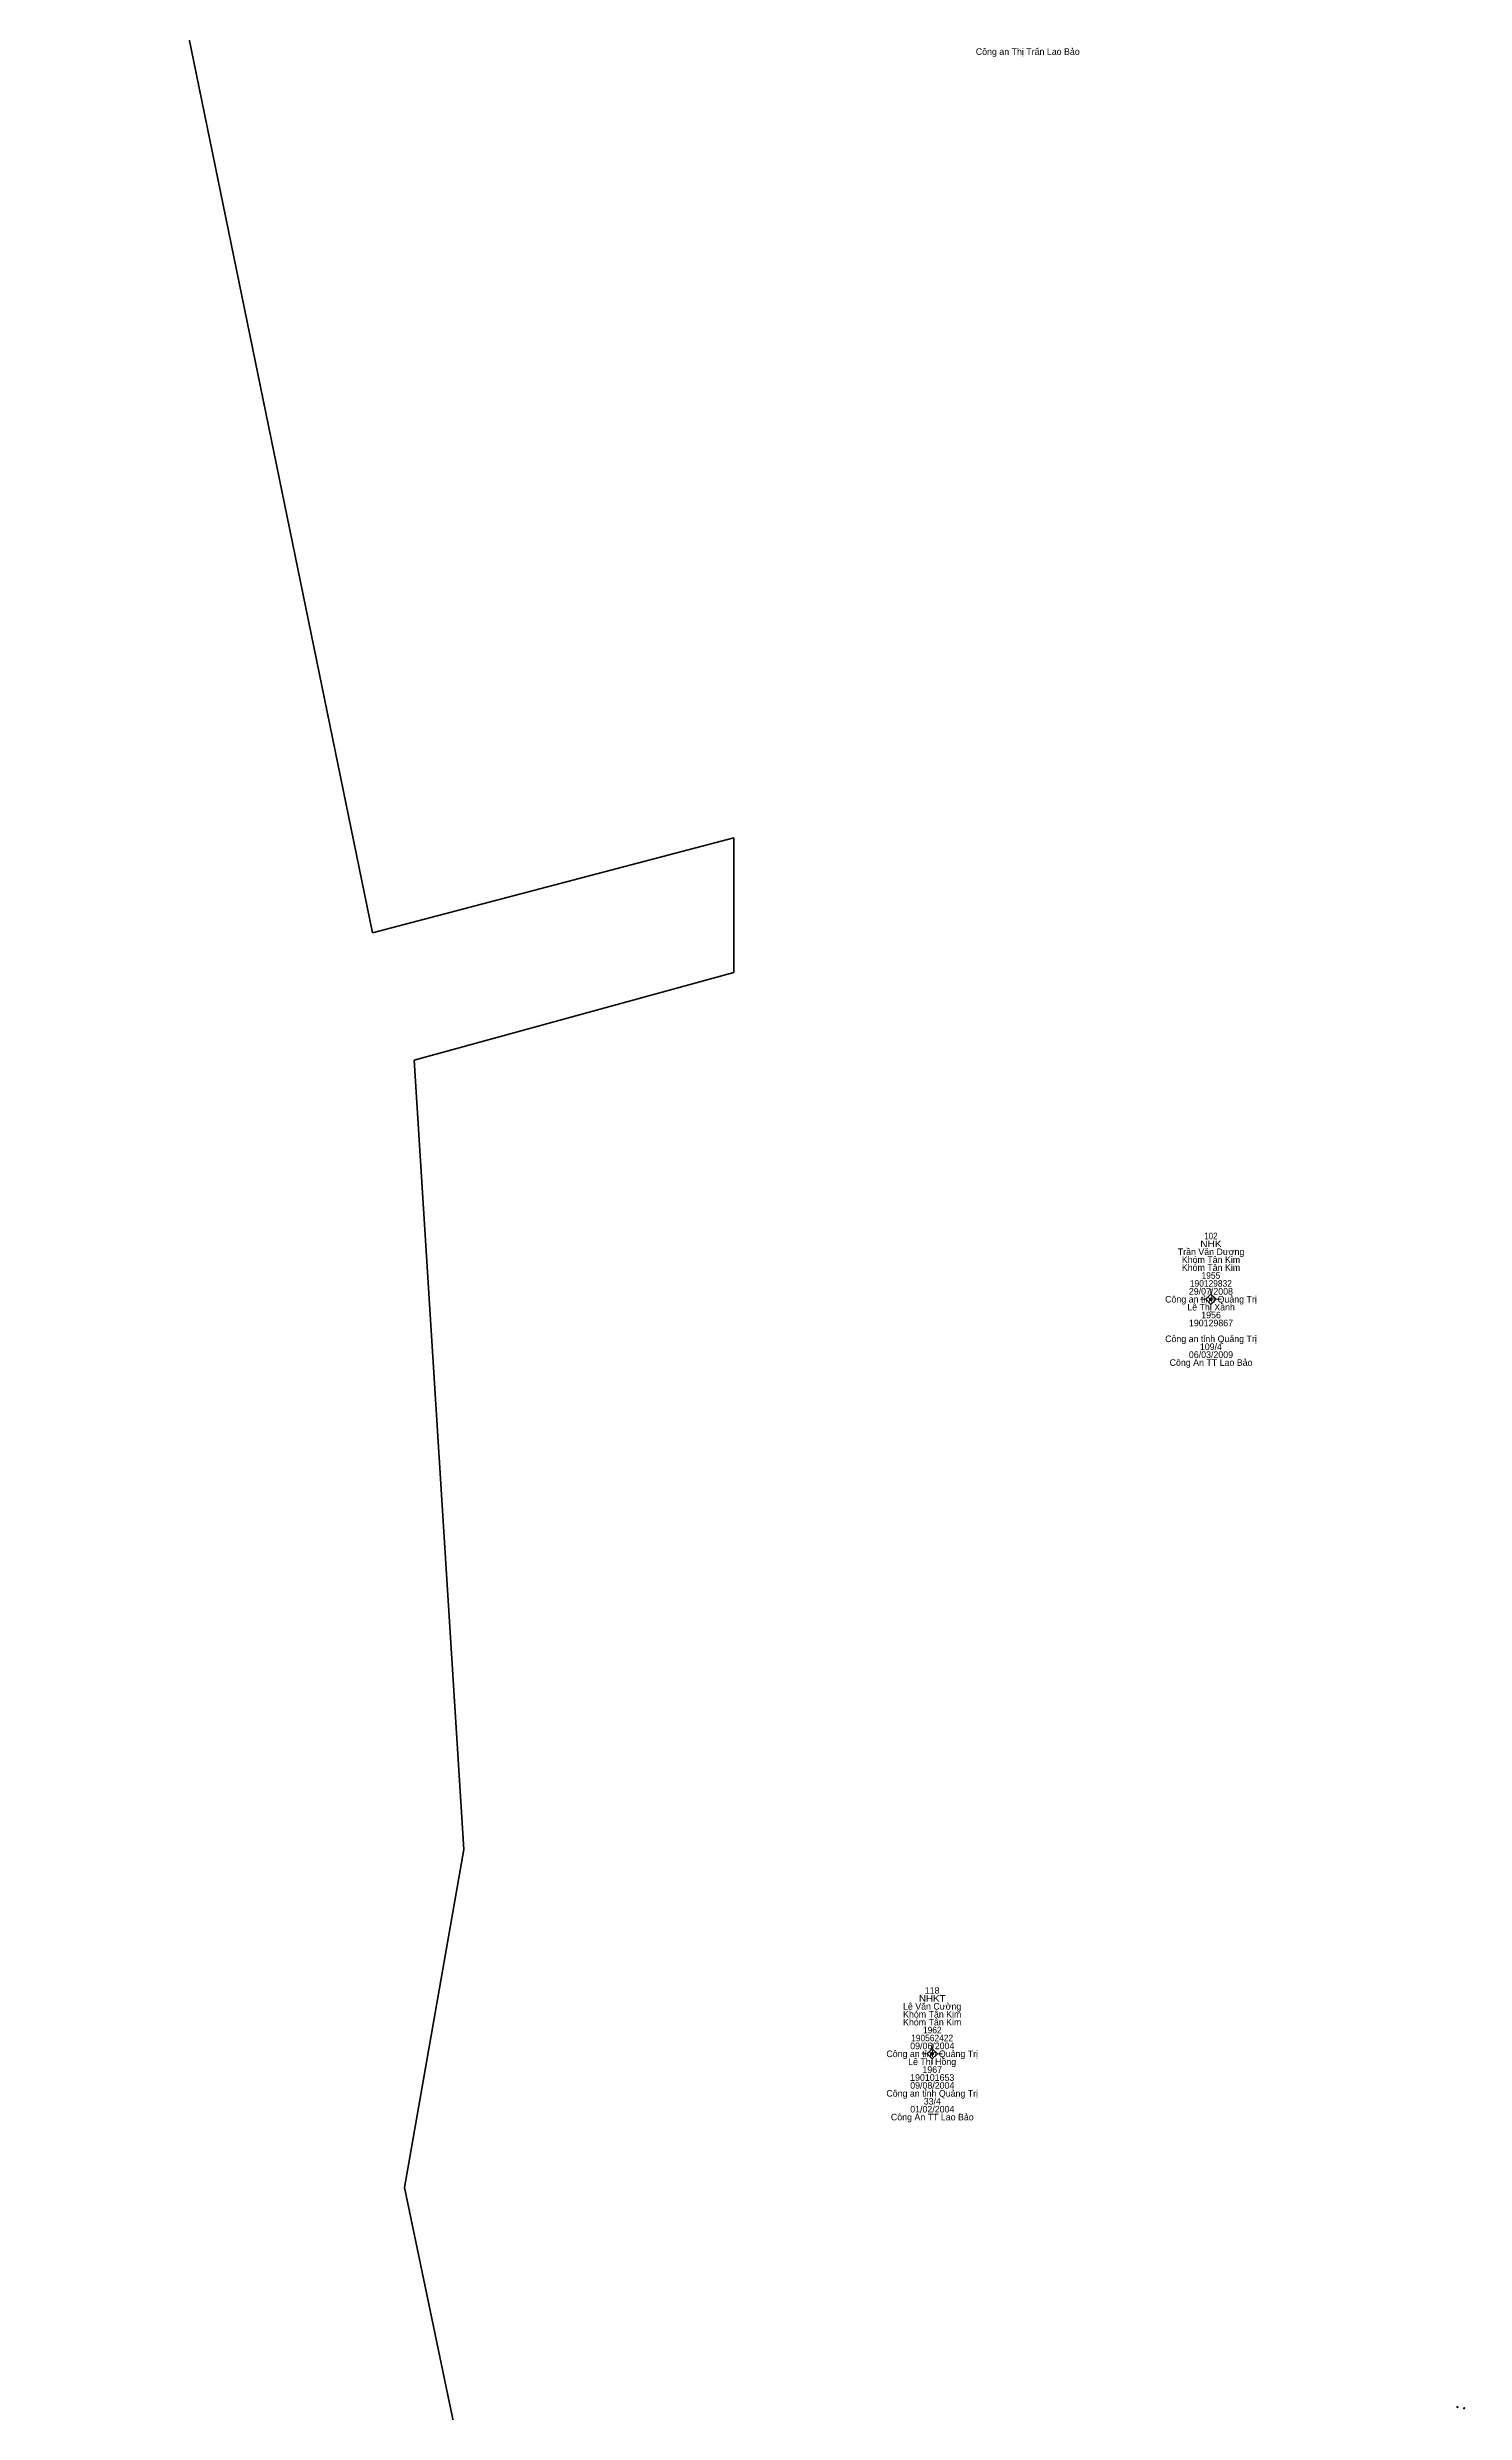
# Model space of a CAD drawing. Header units: metres. Extents: x 535914 to 536552, y 1836422 to 1837028.
# Drawn here: x 535958.4 to 536044.3, y 1836724 to 1836867.5 of the extents above; entities that cross this region are included whole.
import ezdxf
from ezdxf.enums import TextEntityAlignment as Align

# ---------------------------------------------------------------- set-up
doc = ezdxf.new("R2010")
doc.units = ezdxf.units.M
doc.header["$LTSCALE"] = 0.16
doc.header["$PDMODE"] = 32
doc.header["$PDSIZE"] = 0.08
doc.linetypes.add('MEDIUM_DASHED', pattern=[4.5, 3, -1.5])
for name, color, linetype, lineweight in [('11', 7, 'MEDIUM_DASHED', 13), ('15', 7, 'Continuous', 13), ('5', 7, 'Continuous', 13), ('54', 7, 'Continuous', 35)]:
    doc.layers.add(name, color=color, linetype=linetype, lineweight=lineweight)

msp = doc.modelspace()

# ---------------------------------------------------------------- hatches: boundary and pattern name
at = {"layer": '11'}
for points in [[(536029.0249, 1836791.56, 1), (536028.8749, 1836791.56, 1)], [(536012.1149, 1836745.79, 1), (536011.9649, 1836745.79, 1)]]:
    msp.add_hatch(color=256, dxfattribs=at).paths.add_polyline_path(points)

# ---------------------------------------------------------------- linework, layer by layer
for p, q in [((536028.95, 1836792.18), (536028.95, 1836791.87)), ((536028.64, 1836791.56), (536028.32, 1836791.56)), ((536028.95, 1836791.25), (536028.95, 1836790.94)), ((536029.57, 1836791.56), (536029.26, 1836791.56)), ((536012.04, 1836746.42), (536012.04, 1836746.1)), ((536011.73, 1836745.79), (536011.42, 1836745.79)), ((536012.04, 1836745.48), (536012.04, 1836745.16)), ((536012.66, 1836745.79), (536012.35, 1836745.79))]:
    msp.add_line(p, q, dxfattribs=at)
for points in [[(536028.95, 1836791.87), (536028.64, 1836791.56), (536028.95, 1836791.25), (536029.26, 1836791.56)], [(536012.04, 1836746.1), (536011.73, 1836745.79), (536012.04, 1836745.48), (536012.35, 1836745.79)]]:
    msp.add_lwpolyline(points, close=True, dxfattribs=at)
for centre in [(536028.9499, 1836791.56), (536012.0399, 1836745.79)]:
    msp.add_circle(centre, 0.075, dxfattribs=at)
at = {"layer": '5'}
for p in [(536043.9, 1836724.36), (536044.3, 1836724.29)]:
    msp.add_point(p, dxfattribs=at)
at = {"layer": '54'}
for p, q in [((535978.08, 1836813.79), (535958.36, 1836909.93)), ((535980.61, 1836806.07), (536000, 1836811.38)), ((535983.62, 1836758.19), (535980.61, 1836806.07)), ((535983.62, 1836758.19), (535980.03, 1836737.69)), ((535982.76, 1836724.59), (535980.03, 1836737.69)), ((535989.05, 1836694.4), (535982.76, 1836724.59))]:
    msp.add_line(p, q, dxfattribs=at)
msp.add_lwpolyline([(536000, 1836811.38), (536000, 1836819.54), (535978.08, 1836813.79)], dxfattribs=at)

# ---------------------------------------------------------------- texts
at = {"layer": '15'}
for s, p in [('Công an Thị Trấn Lao Bảo', (536017.835, 1836867.04)), ('Trần Văn Dương', (536028.955, 1836794.24)), ('Khóm Tân Kim', (536028.95, 1836793.76)), ('Khóm Tân Kim', (536028.95, 1836793.28)), ('29/07/2008', (536028.945, 1836791.84)), ('Công an tỉnh Quảng Trị', (536028.95, 1836791.36)), ('Lê Thị Xanh', (536028.955, 1836790.88)), ('1956', (536028.955, 1836790.4)), ('Công an tỉnh Quảng Trị', (536028.95, 1836788.96)), ('190129867', (536028.95, 1836789.92)), ('Công An TT Lao Bảo', (536028.955, 1836787.52)), ('06/03/2009', (536028.95, 1836788)), ('109/4', (536028.945, 1836788.48)), ('118', (536012.035, 1836749.43)), ('Lê Văn Cường', (536012.035, 1836748.47)), ('Khóm Tân Kim', (536012.04, 1836747.99)), ('Khóm Tân Kim', (536012.04, 1836747.51)), ('09/06/2004', (536012.045, 1836746.07)), ('Công an tỉnh Quảng Trị', (536012.04, 1836745.59)), ('Lê Thị Hồng', (536012.035, 1836745.11)), ('1967', (536012.04, 1836744.63)), ('Công an tỉnh Quảng Trị', (536012.04, 1836743.19)), ('09/08/2004', (536012.045, 1836743.67)), ('190101653', (536012.04, 1836744.15)), ('Công An TT Lao Bảo', (536012.045, 1836741.75)), ('01/02/2004', (536012.045, 1836742.23)), ('33/4', (536012.045, 1836742.71))]:
    msp.add_text(s, height=0.4, dxfattribs=at).set_placement(p, align=Align.CENTER)
for s, width, p in [('NHK', 1.15, (536028.95, 1836794.72)), ('102', 0.9, (536028.945, 1836795.2)), ('190129832', 0.95, (536028.945, 1836792.32)), ('1955', 0.95, (536028.945, 1836792.8)), ('NHKT', 1.1, (536012.04, 1836748.95)), ('190562422', 0.95, (536012.035, 1836746.55)), ('1962', 0.95, (536012.045, 1836747.03))]:
    msp.add_text(s, height=0.4, dxfattribs=dict(at, width=width)).set_placement(p, align=Align.CENTER)

doc.saveas('drawing.dxf')
